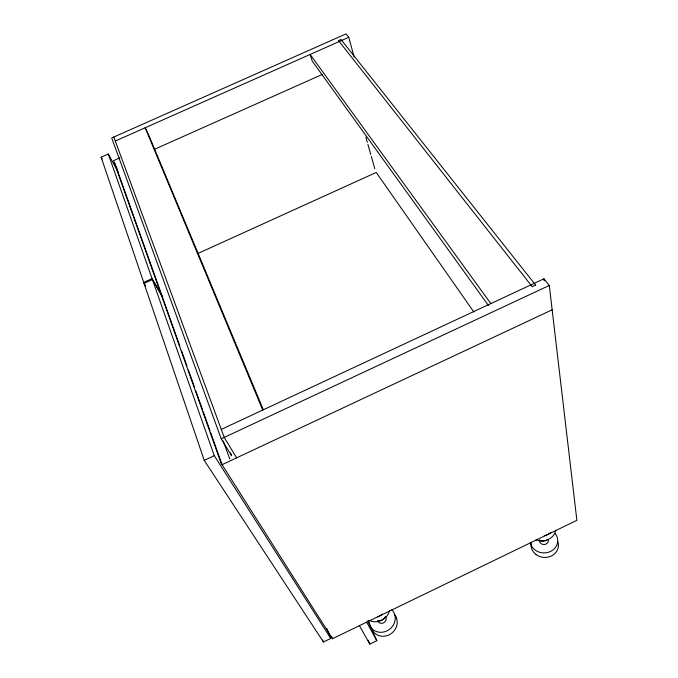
<?xml version="1.0" encoding="UTF-8"?>
<svg xmlns="http://www.w3.org/2000/svg" width="678" height="678" viewBox="0 0 678 678"><rect width="100%" height="100%" fill="white"/><g stroke="black" fill="none" stroke-linecap="round" stroke-linejoin="round"><path stroke-width="1.02" d="M119.828 157.872L113.573 160.661L221.003 462.981L332.457 638.727L576.876 520.34L549.299 285.455L543.925 278.802L221.274 429.42M359.408 625.675L369.824 644.1L376.807 640.702L368.018 620.311M162.491 297.006L152.406 279.582L144.05 283.379L204.248 460.387L323.465 641.99L330.754 638.456L326.889 628.642M204.248 460.387L214.282 455.684L330.754 638.456M552.155 309.804L222.079 464.676L210.722 432.75M354.119 56.935L348.755 37.29L346.017 33.9L111.709 137.965L221.223 438.81L549.299 285.455M197.925 253.47L376.248 172.449L473.871 312.033M118.447 172.483L108.277 153.991L101.124 157.177L143.711 282.395L152.067 278.599L162.627 296.862M154.398 149.346L322.152 74.504M115.311 141.041L348.755 37.29M536.145 554.638L539.213 556.341A13.67 12.17 1.9 0 0 553.951 554.384A13.67 12.17 1.9 0 0 557.723 541.519M490.83 303.591L310.143 54.452L312.219 61.079L488.465 305.541M221.223 438.81L231.605 455.785L230.512 452.811M236.614 457.853L224.215 437.412L113.836 137.015M143.711 282.395L144.787 284.218M144.05 283.379L145.66 286.108M394.393 614.353A13.679 12.636 -37.7 0 1 395.376 615.683L396.316 617.904M101.124 157.177L102.158 159.016M115.98 166.483L116.997 168.339M366.654 622.167L376.807 640.702M395.316 615.726L396.698 618.743M368.171 640.202L369.824 644.1M263.234 409.512L148.279 134.024L145.16 127.769L262.75 410.063M331.432 636.134L332.457 638.727M322.703 640.015L323.465 641.99M223.215 440.997L229.749 458.87M114.531 162.406L179.839 345.966M181.619 350.95L186.942 365.917M188.357 369.908L194.391 386.867M195.815 390.859L202.561 409.809M203.264 411.8L210.011 430.759M108.277 153.991L152.067 278.599M152.406 279.582L214.282 455.684M365.866 137.21L367.306 142.295M367.883 144.329L370.764 154.491M371.341 156.525L374.798 168.729M543.925 278.802L544.171 280.836M548.061 539.103A4.492 3.983 1.3 0 1 544.383 544.51A4.492 3.983 1.3 0 1 539.459 539.9M554.977 533.323A13.806 12.263 1.3 0 1 549.383 551.934A13.806 12.263 1.3 0 1 530.315 542.586M555.723 530.272A14.085 12.399 0.1 0 1 536.069 539.79M550.773 532.577A14.187 12.458 -0.4 0 1 544.307 535.713M547.044 539.976A6.966 6.161 0.7 0 1 540.112 540.637M536.154 554.621A13.704 12.204 1.9 0 1 531.196 543.171M385.579 616.658A4.483 4.127 -37.1 0 1 384.011 622.59A4.483 4.127 -37.1 0 1 378.053 621.506M371.332 628.269A13.679 12.636 -37.7 0 0 374.544 633.066L377.29 634.972A13.636 12.602 -37.7 0 0 392.104 632.921A13.636 12.602 -37.7 0 0 396.681 618.751M391.808 609.683A13.78 12.696 -37.2 0 1 387.019 630.854A13.78 12.696 -37.2 0 1 368.485 620.98M389.553 610.759A14.06 12.848 -35.9 0 1 369.451 620.497M385.172 617.031A6.958 6.382 -36.5 0 1 377.578 620.717M382.528 614.073A14.17 12.899 -35.4 0 1 377.688 616.785M535.637 285.082L532.213 286.684L338.508 40.612L341 39.51L535.637 285.082"/></g></svg>
